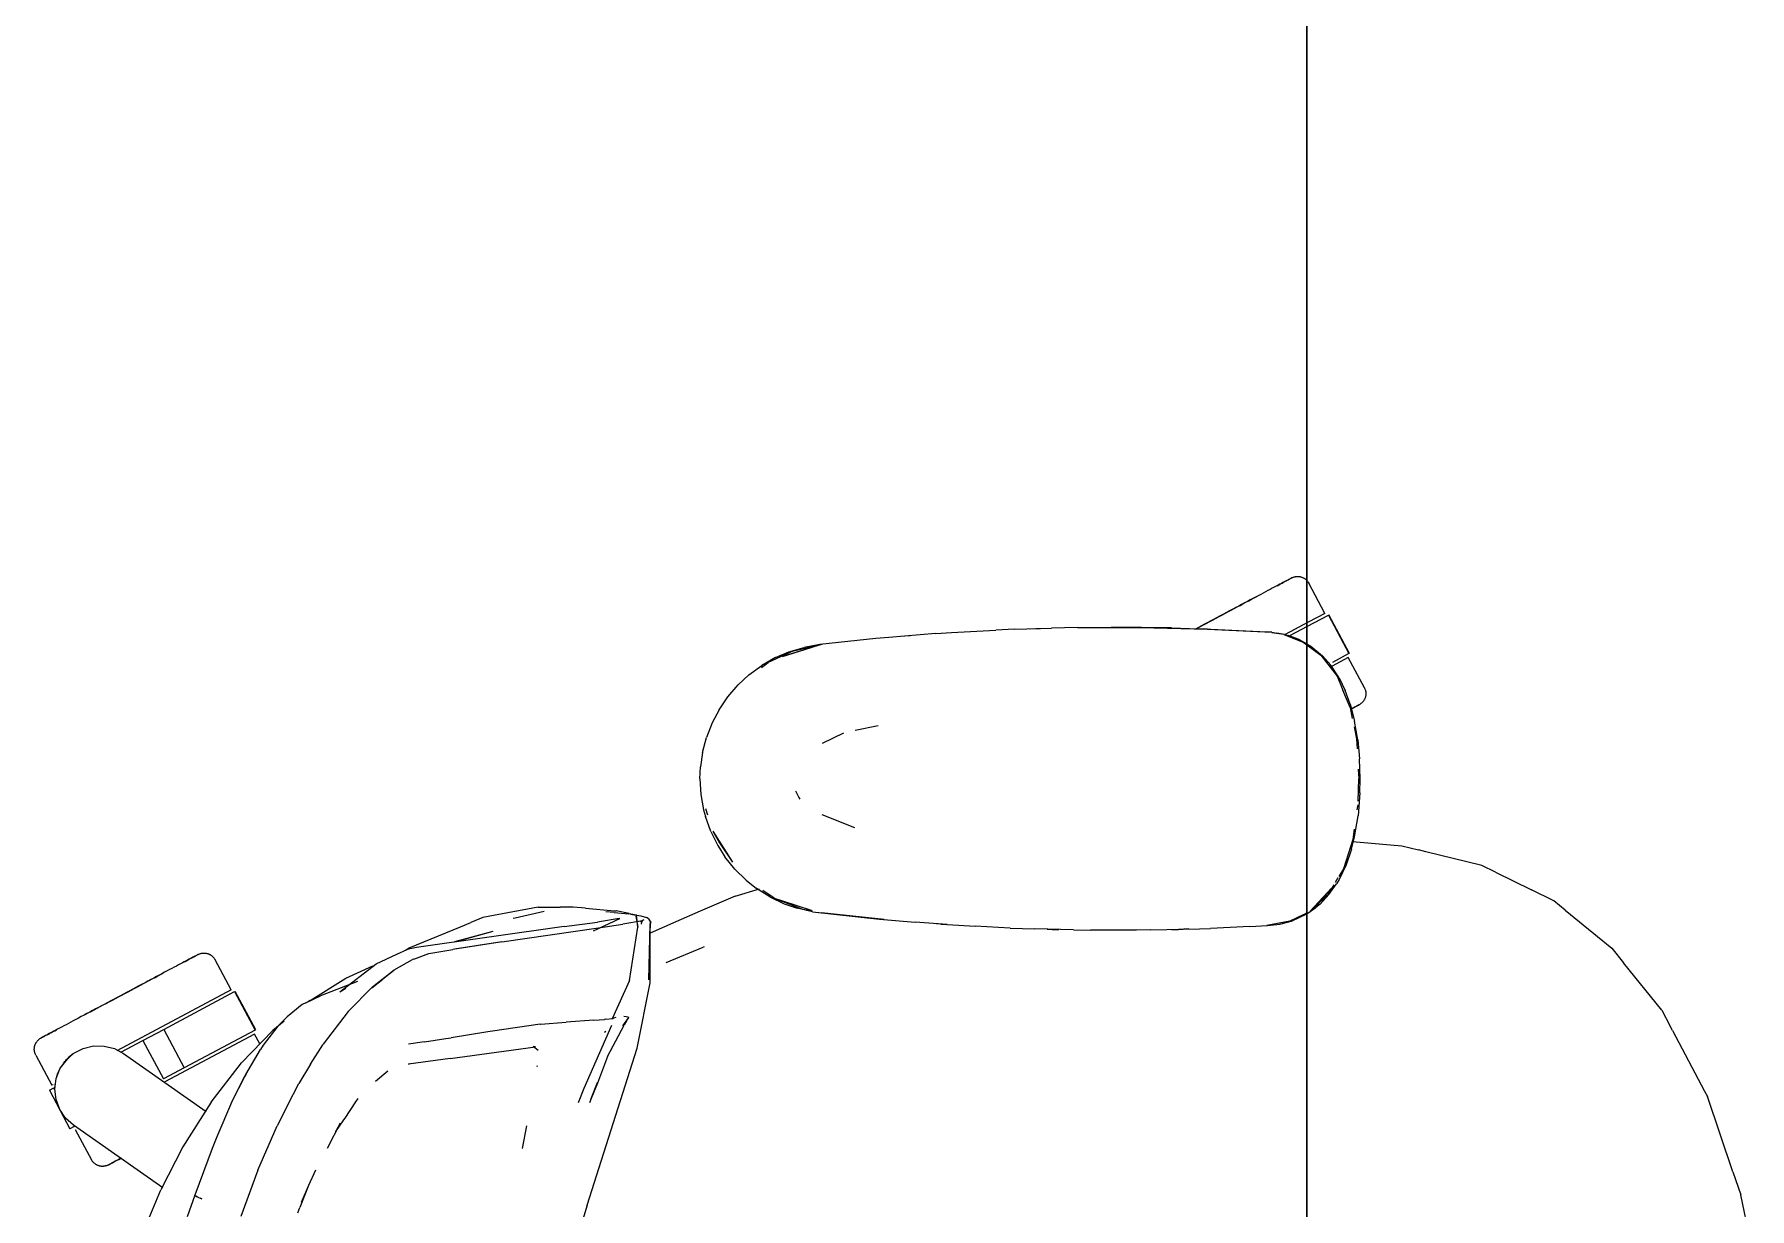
# Model space of a CAD drawing. Header units: millimetres. Extents: x 79795 to 317870, y -36033 to 97293.
# Drawn here: x 191339 to 191888, y 11576 to 11952 of the extents above; entities that cross this region are included whole.
import ezdxf

# ---------------------------------------------------------------- set-up
doc = ezdxf.new("R2010")
doc.units = ezdxf.units.MM
doc.header["$MEASUREMENT"] = 0
doc.layers.add('G-IMPT', color=8, linetype='CONTINUOUS', lineweight=9)
doc.layers.add('I-FURN', color=8, linetype='CONTINUOUS', lineweight=9)

msp = doc.modelspace()

# ---------------------------------------------------------------- linework, layer by layer
at = {"layer": 'G-IMPT'}
for p, q in [((191608.05, 11758.63), (191590.12, 11756.72)), ((191612.18, 11758.97), (191608.05, 11758.63)), ((191627.24, 11760.22), (191612.18, 11758.97)), ((191619.05, 11759.57), (191617.38, 11759.4)), ((191627.24, 11760.22), (191632.33, 11760.55)), ((191632.33, 11760.55), (191646.46, 11761.36)), ((191652.49, 11761.61), (191646.46, 11761.36)), ((191652.49, 11761.61), (191664.25, 11762)), ((191657.37, 11761.75), (191659.31, 11761.86)), ((191659.31, 11761.86), (191660.81, 11761.88)), ((191672.67, 11762.17), (191664.25, 11762)), ((191672.67, 11762.17), (191683.46, 11762.25)), ((191672.67, 11762.17), (191692.85, 11762.21)), ((191672.67, 11762.17), (191702.68, 11762.05)), ((191702.68, 11762.05), (191683.46, 11762.25)), ((191692.85, 11762.21), (191702.68, 11762.05)), ((191692.85, 11762.21), (191714.25, 11761.71)), ((191692.85, 11762.21), (191713.04, 11761.75)), ((191692.85, 11762.17), (191694.89, 11762.19)), ((191694.89, 11762.19), (191696.8, 11762.12)), ((191702.68, 11762.05), (191714.25, 11761.71)), ((191714.25, 11761.71), (191713.04, 11761.75)), ((191713.04, 11761.75), (191734.82, 11760.66)), ((191713.04, 11761.75), (191733.22, 11760.77)), ((191714.25, 11761.71), (191734.82, 11760.66)), ((191734.82, 11760.66), (191733.22, 11760.77)), ((191734.82, 11760.66), (191736.47, 11760.41)), ((191738.68, 11759.94), (191734.84, 11760.53)), ((191738.86, 11759.96), (191736.47, 11760.41)), ((191738.68, 11759.94), (191744.88, 11757.53)), ((191738.86, 11759.96), (191740.21, 11759.59)), ((191743.85, 11758.2), (191740.21, 11759.59)), ((191743.85, 11758.2), (191746.09, 11756.92)), ((191744.88, 11757.53), (191746.09, 11756.64)), ((191575.98, 11752.55), (191571.54, 11750.04)), ((191581.67, 11754.68), (191573.6, 11750.94)), ((191575.98, 11752.55), (191580.22, 11754.36)), ((191590.64, 11756.72), (191578.18, 11752.89)), ((191578.18, 11752.89), (191587.32, 11755.81)), ((191580.22, 11754.36), (191585.08, 11755.83)), ((191581.67, 11754.68), (191590.07, 11756.59)), ((191590.12, 11756.72), (191585.08, 11755.83)), ((191590.64, 11756.72), (191587.32, 11755.81)), ((191746.09, 11756.92), (191747.28, 11756.24)), ((191746.09, 11756.64), (191750.5, 11753.36)), ((191747.28, 11756.24), (191751.02, 11753.17)), ((191750.5, 11753.36), (191755.72, 11746.58)), ((191753.69, 11750.13), (191751.02, 11753.17)), ((191567.45, 11747.04), (191564.02, 11743.88)), ((191567.45, 11747.04), (191571.54, 11750.04)), ((191571.5, 11749.35), (191573.6, 11750.94)), ((191756.35, 11746.08), (191753.69, 11750.13)), ((191755.72, 11746.58), (191757.56, 11742.18)), ((191560.7, 11740.04), (191564.02, 11743.88)), ((191756.35, 11746.08), (191758.33, 11742.01)), ((191759.89, 11736.56), (191757.56, 11742.18)), ((191759.92, 11737.67), (191758.33, 11742.01)), ((191557.86, 11735.87), (191555.67, 11731.71)), ((191557.86, 11735.87), (191560.7, 11740.04)), ((191759.89, 11736.56), (191760.6, 11733.09)), ((191759.92, 11737.67), (191761.34, 11732.19)), ((191555.67, 11731.71), (191553.84, 11727)), ((191608.84, 11730.75), (191601.41, 11729.18)), ((191761.16, 11730.35), (191761.93, 11726.6)), ((191762.34, 11726.26), (191761.34, 11732.19)), ((191552.58, 11722.13), (191553.84, 11727)), ((191591.01, 11725.15), (191597.79, 11728.42)), ((191761.93, 11726.6), (191762.13, 11723.39)), ((191762.34, 11726.26), (191762.91, 11720.11)), ((191552.58, 11722.13), (191551.93, 11717.62)), ((191763.09, 11713.77), (191762.91, 11720.11)), ((191551.76, 11713.77), (191551.93, 11717.62)), ((191551.76, 11713.77), (191552.06, 11708.73)), ((191762.48, 11706.61), (191762.72, 11713.77)), ((191762.52, 11716.88), (191762.72, 11713.77)), ((191763, 11709.26), (191763.09, 11713.77)), ((191552.06, 11708.73), (191552.94, 11703.78)), ((191582.37, 11709.95), (191583.39, 11707.72)), ((191763, 11709.26), (191762.43, 11701.95)), ((191552.94, 11703.78), (191553.5, 11701.65)), ((191554.3, 11702.09), (191553.68, 11704.12)), ((191583.39, 11707.72), (191583.69, 11707.27)), ((191762.32, 11705.45), (191762.09, 11703.82)), ((191555.21, 11696.88), (191553.5, 11701.65)), ((191601.34, 11698.05), (191590.91, 11702.2)), ((191761.22, 11697.64), (191760.76, 11694.35)), ((191761.31, 11695.19), (191762.43, 11701.95)), ((191555.21, 11696.88), (191557.45, 11692.37)), ((191555.86, 11696.98), (191558.02, 11693.3)), ((191555.86, 11696.98), (191562.18, 11687.03)), ((191557.45, 11692.37), (191559.72, 11688.82)), ((191558.02, 11693.3), (191562.18, 11687.03)), ((191760.76, 11694.35), (191757.73, 11684.95)), ((191760.33, 11691.26), (191761.31, 11695.19)), ((191760.63, 11693.73), (191776.5, 11692.28)), ((191776.5, 11692.28), (191781.79, 11690.99)), ((191562.91, 11684.85), (191559.72, 11688.82)), ((191758.59, 11686.17), (191756.39, 11681.54)), ((191760.33, 11691.26), (191758.59, 11686.17)), ((191784.17, 11690.4), (191781.79, 11690.99)), ((191802.11, 11686), (191784.17, 11690.4)), ((191562.91, 11684.85), (191566.51, 11681.3)), ((191566.51, 11681.3), (191569.82, 11678.68)), ((191755.98, 11682.03), (191755.12, 11680.59)), ((191756.39, 11681.54), (191755.58, 11680.16)), ((191757.73, 11684.95), (191756.26, 11682.5)), ((191806.47, 11683.85), (191802.11, 11686)), ((191806.47, 11683.85), (191817.94, 11678.21)), ((191562.99, 11676.24), (191551.86, 11671.38)), ((191562.99, 11676.24), (191570.81, 11678.49)), ((191574.15, 11675.95), (191569.82, 11678.68)), ((191575.47, 11675.55), (191571.89, 11677.98)), ((191574.15, 11675.95), (191578.73, 11673.76)), ((191575.47, 11675.55), (191578.18, 11674.65)), ((191575.47, 11675.55), (191587.32, 11671.74)), ((191584.69, 11671.95), (191576.51, 11675.15)), ((191753.96, 11678.74), (191747.06, 11671.35)), ((191752.77, 11676.65), (191747.06, 11671.35)), ((191752.55, 11677.12), (191749.47, 11673.58)), ((191750.27, 11673.66), (191753.13, 11676.71)), ((191753.96, 11678.74), (191752.68, 11677.27)), ((191754.65, 11679.81), (191752.77, 11676.65)), ((191753.13, 11676.71), (191755.58, 11680.16)), ((191825.1, 11674.68), (191817.94, 11678.21)), ((191500, 11672.65), (191482.3, 11669.41)), ((191501.86, 11671.24), (191492.55, 11669.19)), ((191500, 11672.65), (191506.96, 11672.67)), ((191511.13, 11672.67), (191506.96, 11672.67)), ((191515.09, 11672.33), (191511.13, 11672.67)), ((191515.09, 11672.33), (191524.42, 11671.53)), ((191524.25, 11671.01), (191521.66, 11671.22)), ((191524.25, 11671.01), (191528.93, 11670.49)), ((191524.42, 11671.53), (191524.88, 11671.49)), ((191529.13, 11670.68), (191524.88, 11671.49)), ((191529.55, 11670.42), (191528.93, 11670.49)), ((191529.13, 11670.68), (191531.46, 11670.23)), ((191529.55, 11670.42), (191532.83, 11669.88)), ((191531.22, 11669.82), (191531.85, 11666.28)), ((191531.22, 11669.82), (191531.91, 11666.24)), ((191531.85, 11666.28), (191531.46, 11670.23)), ((191532.83, 11669.88), (191534.69, 11669.33)), ((191551.86, 11671.38), (191544.03, 11667.96)), ((191578.18, 11674.65), (191587.32, 11671.74)), ((191578.73, 11673.76), (191582.86, 11672.31)), ((191587.82, 11671.15), (191582.86, 11672.31)), ((191587.74, 11671.37), (191584.69, 11671.95)), ((191587.82, 11671.15), (191610.78, 11668.7)), ((191587.82, 11671.15), (191590.64, 11670.82)), ((191587.82, 11671.15), (191609.26, 11668.8)), ((191610.78, 11668.7), (191590.64, 11670.82)), ((191744.82, 11670.24), (191740.56, 11668.14)), ((191745.73, 11670.32), (191741.4, 11668.34)), ((191744.82, 11670.24), (191746.09, 11670.87)), ((191746.09, 11670.57), (191748.95, 11672.53)), ((191747.06, 11671.35), (191749.47, 11673.58)), ((191750.27, 11673.66), (191748.95, 11672.53)), ((191828.76, 11671.71), (191825.1, 11674.68)), ((191828.76, 11671.71), (191843.7, 11659.54)), ((191458.63, 11659.63), (191475.08, 11666.42)), ((191508.28, 11666.46), (191461.06, 11659.79)), ((191485.48, 11664.91), (191473.18, 11661.59)), ((191485.48, 11664.91), (191473.59, 11661.56)), ((191475.08, 11666.42), (191478.44, 11667.81)), ((191482.3, 11669.41), (191478.44, 11667.81)), ((191488.37, 11661.52), (191519.24, 11666.07)), ((191492.55, 11669.19), (191491.98, 11669.04)), ((191508.28, 11666.46), (191518.94, 11667.9)), ((191517.69, 11665.09), (191526.12, 11669.09)), ((191520.24, 11668.12), (191518.94, 11667.9)), ((191519.24, 11666.07), (191527.09, 11667.19)), ((191525.26, 11668.95), (191520.24, 11668.12)), ((191526.12, 11669.09), (191525.26, 11668.95)), ((191533.36, 11668.29), (191527.09, 11667.19)), ((191529.19, 11649.19), (191531.91, 11666.24)), ((191532.74, 11668.12), (191533.84, 11668.68)), ((191532.74, 11668.12), (191533.36, 11668.29)), ((191533.01, 11667.75), (191532.94, 11667.25)), ((191533.01, 11667.75), (191533.34, 11668.29)), ((191533.34, 11668.29), (191533.84, 11668.68)), ((191535.23, 11669.01), (191534.69, 11669.33)), ((191535.23, 11669.01), (191535.6, 11668.52)), ((191535.38, 11649.38), (191535.97, 11667.83)), ((191535.38, 11649.38), (191535.87, 11667.36)), ((191535.99, 11667.94), (191535.6, 11668.52)), ((191535.99, 11667.94), (191535.8, 11667.08)), ((191535.8, 11667.08), (191535.83, 11667.19)), ((191535.82, 11648.49), (191535.87, 11667.36)), ((191535.87, 11667.36), (191535.83, 11667.19)), ((191544.03, 11667.96), (191535.86, 11664.39)), ((191535.97, 11667.83), (191535.87, 11667.36)), ((191609.26, 11668.8), (191620.65, 11667.82)), ((191630.94, 11667.09), (191620.65, 11667.82)), ((191628.9, 11667.22), (191627.48, 11667.36)), ((191628.9, 11667.22), (191630.8, 11667.13)), ((191630.94, 11667.09), (191639.81, 11666.53)), ((191651.12, 11665.99), (191639.81, 11666.53)), ((191651.12, 11665.99), (191659, 11665.69)), ((191671.31, 11665.4), (191659, 11665.69)), ((191662.87, 11665.61), (191664.53, 11665.53)), ((191664.53, 11665.53), (191666.61, 11665.54)), ((191671.31, 11665.4), (191676.78, 11665.33)), ((191691.49, 11665.32), (191676.78, 11665.33)), ((191696, 11665.37), (191691.49, 11665.32)), ((191696, 11665.37), (191711.67, 11665.75)), ((191702.73, 11665.55), (191704.94, 11665.55)), ((191708.27, 11665.69), (191704.94, 11665.55)), ((191711.67, 11665.75), (191715.22, 11665.87)), ((191727.78, 11666.49), (191715.22, 11665.87)), ((191727.78, 11666.49), (191733.44, 11666.77)), ((191740.56, 11668.14), (191733.22, 11666.77)), ((191733.44, 11666.77), (191737.45, 11667.27)), ((191737.45, 11667.27), (191741.4, 11668.34)), ((191454.7, 11657.57), (191458.07, 11659.14)), ((191457.46, 11658.86), (191458.63, 11659.63)), ((191461.06, 11659.79), (191458.07, 11659.14)), ((191464.93, 11657.83), (191472.6, 11659.13)), ((191487.76, 11661.42), (191472.6, 11659.13)), ((191488.37, 11661.52), (191473.18, 11659.19)), ((191487.76, 11661.42), (191473.18, 11659.19)), ((191540.97, 11654.93), (191552.82, 11659.85)), ((191553.09, 11659.95), (191552.82, 11659.85)), ((191843.7, 11659.54), (191847.47, 11654.87)), ((191436.48, 11645.59), (191448.13, 11654.51)), ((191438.37, 11649.89), (191446.99, 11653.87)), ((191448.13, 11654.51), (191454.7, 11657.57)), ((191453.88, 11652.57), (191459.72, 11655.86)), ((191460.14, 11656.07), (191459.72, 11655.86)), ((191460.14, 11656.07), (191464.93, 11657.83)), ((191859.67, 11639.74), (191847.47, 11654.87)), ((191426.92, 11642.76), (191438.37, 11649.89)), ((191442.13, 11648.83), (191430.23, 11644.32)), ((191453.65, 11652.24), (191446.71, 11646.85)), ((191446.71, 11646.85), (191450.28, 11649.65)), ((191446.91, 11647.15), (191453.88, 11652.57)), ((191453.65, 11652.24), (191450.28, 11649.65)), ((191529.19, 11649.19), (191523.61, 11636.9)), ((191531.63, 11627.54), (191535.82, 11648.49)), ((191425.56, 11642.07), (191428, 11643.24)), ((191426.92, 11642.76), (191426.15, 11642.26)), ((191428, 11643.24), (191430.23, 11644.32)), ((191436.48, 11645.59), (191438.43, 11646.71)), ((191446.91, 11647.15), (191439.18, 11639.25)), ((191416.67, 11634.57), (191419.56, 11637.59)), ((191424.42, 11641.46), (191419.56, 11637.59)), ((191425.56, 11642.07), (191424.42, 11641.46)), ((191439.18, 11639.25), (191431.16, 11628.81)), ((191517.78, 11636.47), (191521.18, 11636.73)), ((191521.56, 11636.77), (191521.18, 11636.73)), ((191521.56, 11636.77), (191524.02, 11637.05)), ((191524.02, 11637.05), (191524.08, 11637.08)), ((191524.85, 11637.35), (191524.08, 11637.08)), ((191528.83, 11637.39), (191526.99, 11634.68)), ((191527.44, 11637.74), (191528.12, 11637.66)), ((191528.83, 11637.39), (191527.48, 11634.93)), ((191528.12, 11637.66), (191528.8, 11637.52)), ((191528.8, 11637.52), (191528.83, 11637.39)), ((191528.83, 11637.39), (191528.86, 11637.22)), ((191859.67, 11639.74), (191862.38, 11634.61)), ((191415, 11633.15), (191405.04, 11622.86)), ((191416.67, 11634.57), (191411.95, 11628.44)), ((191418.67, 11636.15), (191415, 11633.15)), ((191483.84, 11632.76), (191472.07, 11630.89)), ((191485.39, 11633), (191483.84, 11632.76)), ((191500.61, 11635.21), (191485.39, 11633)), ((191500.61, 11635.21), (191500.69, 11635.22)), ((191500.69, 11635.22), (191508.93, 11635.84)), ((191517.78, 11636.47), (191508.93, 11635.84)), ((191514.65, 11614.72), (191523.57, 11634.87)), ((191521.2, 11632.7), (191521.63, 11632.98)), ((191522.2, 11624.82), (191527.48, 11634.93)), ((191863.11, 11633.23), (191862.38, 11634.61)), ((191863.11, 11633.23), (191873.4, 11613.72)), ((191406.35, 11619.15), (191411.09, 11627.15)), ((191411.95, 11628.44), (191411.09, 11627.15)), ((191427.11, 11622.46), (191430.99, 11628.56)), ((191431.16, 11628.81), (191430.99, 11628.56)), ((191463.57, 11629.56), (191458.5, 11628.82)), ((191463.57, 11629.56), (191470.41, 11630.63)), ((191470.41, 11630.63), (191472.07, 11630.89)), ((191471.76, 11624.21), (191499.09, 11627.95)), ((191499.95, 11626.83), (191498.39, 11628.07)), ((191498.6, 11628.04), (191498.83, 11627.99)), ((191499.09, 11627.95), (191498.83, 11627.99)), ((191515.64, 11577.3), (191531.63, 11627.54)), ((191395.23, 11610.25), (191405.04, 11622.86)), ((191427.11, 11622.46), (191423.34, 11616.23)), ((191447.91, 11616.93), (191451.81, 11620.27)), ((191471.76, 11624.21), (191458.41, 11622.43)), ((191458.41, 11622.43), (191458.88, 11622.57)), ((191499.6, 11621.88), (191499.55, 11621.54)), ((191522.2, 11624.82), (191518.95, 11616.35)), ((191401.83, 11610.1), (191406.35, 11619.15)), ((191401.83, 11610.1), (191406.05, 11618.55)), ((191402.05, 11610.54), (191406.35, 11619.15)), ((191406.35, 11619.15), (191406.05, 11618.55)), ((191419.77, 11609.44), (191423.34, 11616.23)), ((191512.91, 11610.13), (191514.65, 11614.72)), ((191516.93, 11611.45), (191518.95, 11616.56)), ((191518.95, 11616.35), (191516.93, 11611.45)), ((191518.95, 11616.56), (191517.55, 11613.02)), ((191395.23, 11610.25), (191386.26, 11595.96)), ((191401.83, 11610.1), (191397.06, 11599.14)), ((191402.05, 11610.54), (191401.83, 11610.1)), ((191419.77, 11609.44), (191416.38, 11602.71)), ((191438.14, 11605.17), (191441.63, 11610.3)), ((191441.63, 11610.3), (191442.38, 11611.4)), ((191516.93, 11611.45), (191516.37, 11610.04)), ((191873.4, 11613.72), (191874.28, 11612.06)), ((191882.43, 11587.98), (191874.28, 11612.06)), ((191435.19, 11600.83), (191437.75, 11604.59)), ((191437.75, 11604.59), (191438.14, 11605.17)), ((191397.06, 11599.14), (191395.58, 11595.46)), ((191410.2, 11588.49), (191416.38, 11602.71)), ((191432.5, 11595.5), (191436.69, 11603.6)), ((191435.19, 11600.83), (191436.69, 11603.6)), ((191494.92, 11595.41), (191496.33, 11602.66)), ((191386.26, 11595.96), (191379.17, 11582.18)), ((191395.58, 11595.46), (191390, 11580.5)), ((191410.2, 11588.49), (191404.75, 11573.61)), ((191428.63, 11588.46), (191426.44, 11583.61)), ((191882.43, 11587.98), (191884.95, 11580.54)), ((191371.65, 11564.21), (191379.17, 11582.18)), ((191426.44, 11583.61), (191423.71, 11576.53)), ((191426.44, 11583.61), (191424.13, 11578.16)), ((191390.04, 11580.5), (191387.63, 11573.57)), ((191390, 11580.5), (191390.04, 11580.36)), ((191390.04, 11580.36), (191390.04, 11580.5)), ((191390.04, 11580.36), (191390.44, 11580.1)), ((191390.04, 11580.36), (191390.05, 11580.32)), ((191390.44, 11580.1), (191390.05, 11580.32)), ((191391.27, 11579.71), (191390.44, 11580.1)), ((191390.63, 11579.99), (191390.44, 11580.1)), ((191391.27, 11579.71), (191390.63, 11579.99)), ((191391.27, 11579.71), (191392.33, 11579.29)), ((191391.27, 11579.71), (191391.73, 11579.51)), ((191392.33, 11579.29), (191391.73, 11579.51)), ((191423.05, 11574.8), (191423.71, 11576.53)), ((191515.64, 11577.3), (191506.45, 11547.32)), ((191887.82, 11566.72), (191884.95, 11580.54))]:
    msp.add_line(p, q, dxfattribs=at)
at = {"layer": 'I-FURN'}
for p, q in [((191746.09, 12075.97), (191746.09, 10675.97)), ((191746.09, 10675.97), (191746.09, 12075.97)), ((191733.58, 11774.02), (191732.84, 11773.62)), ((191734.28, 11774.39), (191733.58, 11774.02)), ((191734.96, 11774.75), (191734.28, 11774.39)), ((191735.61, 11775.1), (191734.96, 11774.75)), ((191736.23, 11775.42), (191735.61, 11775.1)), ((191736.81, 11775.73), (191736.23, 11775.42)), ((191736.5, 11775.57), (191737.07, 11775.87)), ((191737.36, 11776.03), (191736.81, 11775.73)), ((191737.07, 11775.87), (191737.6, 11776.16)), ((191737.88, 11776.3), (191737.36, 11776.03)), ((191737.6, 11776.16), (191738.1, 11776.42)), ((191738.36, 11776.56), (191737.88, 11776.3)), ((191738.1, 11776.42), (191738.57, 11776.67)), ((191738.81, 11776.8), (191738.36, 11776.56)), ((191738.57, 11776.67), (191739, 11776.9)), ((191739.22, 11777.01), (191738.81, 11776.8)), ((191739, 11776.9), (191739.39, 11777.11)), ((191739.59, 11777.21), (191739.22, 11777.01)), ((191739.39, 11777.11), (191739.75, 11777.3)), ((191739.93, 11777.39), (191739.59, 11777.21)), ((191739.75, 11777.3), (191740.07, 11777.47)), ((191740.22, 11777.55), (191739.93, 11777.39)), ((191740.07, 11777.47), (191740.35, 11777.61)), ((191740.48, 11777.69), (191740.22, 11777.55)), ((191740.35, 11777.61), (191740.59, 11777.74)), ((191740.7, 11777.8), (191740.48, 11777.69)), ((191740.59, 11777.74), (191740.79, 11777.85)), ((191740.88, 11777.9), (191740.7, 11777.8)), ((191740.79, 11777.85), (191740.95, 11777.94)), ((191741.02, 11777.97), (191740.88, 11777.9)), ((191740.95, 11777.94), (191741.07, 11778)), ((191741.12, 11778.03), (191741.02, 11777.97)), ((191741.07, 11778), (191741.15, 11778.04)), ((191741.18, 11778.06), (191741.12, 11778.03)), ((191741.15, 11778.04), (191741.2, 11778.07)), ((191741.2, 11778.07), (191741.18, 11778.06)), ((191741.2, 11778.07), (191741.34, 11778.14)), ((191741.2, 11778.07), (191741.2, 11778.07)), ((191741.34, 11778.14), (191741.49, 11778.21)), ((191741.49, 11778.21), (191741.64, 11778.27)), ((191741.64, 11778.27), (191741.79, 11778.33)), ((191741.79, 11778.33), (191741.95, 11778.37)), ((191741.95, 11778.37), (191742.1, 11778.42)), ((191742.1, 11778.42), (191742.26, 11778.45)), ((191742.26, 11778.45), (191742.42, 11778.48)), ((191742.42, 11778.48), (191742.58, 11778.51)), ((191742.58, 11778.51), (191742.74, 11778.53)), ((191742.74, 11778.53), (191742.9, 11778.54)), ((191742.9, 11778.54), (191743.06, 11778.54)), ((191743.06, 11778.54), (191743.22, 11778.54)), ((191743.22, 11778.54), (191743.38, 11778.53)), ((191743.38, 11778.53), (191743.54, 11778.52)), ((191743.54, 11778.52), (191743.7, 11778.5)), ((191743.7, 11778.5), (191743.86, 11778.47)), ((191743.86, 11778.47), (191744.02, 11778.43)), ((191744.02, 11778.43), (191744.17, 11778.39)), ((191744.17, 11778.39), (191744.33, 11778.35)), ((191744.33, 11778.35), (191744.48, 11778.29)), ((191744.48, 11778.29), (191744.63, 11778.24)), ((191744.63, 11778.24), (191744.78, 11778.17)), ((191744.78, 11778.17), (191744.92, 11778.1)), ((191744.92, 11778.1), (191745.07, 11778.03)), ((191745.07, 11778.03), (191745.2, 11777.94)), ((191745.2, 11777.94), (191745.34, 11777.86)), ((191745.34, 11777.86), (191745.47, 11777.76)), ((191745.47, 11777.76), (191745.6, 11777.67)), ((191745.6, 11777.67), (191745.72, 11777.56)), ((191745.72, 11777.56), (191745.84, 11777.46)), ((191745.84, 11777.46), (191745.96, 11777.34)), ((191745.96, 11777.34), (191746.07, 11777.23)), ((191746.07, 11777.23), (191746.18, 11777.11)), ((191746.18, 11777.11), (191746.28, 11776.98)), ((191746.28, 11776.98), (191746.37, 11776.85)), ((191746.37, 11776.85), (191746.47, 11776.72)), ((191746.47, 11776.72), (191746.55, 11776.58)), ((191746.55, 11776.58), (191746.63, 11776.44)), ((191746.63, 11776.44), (191746.65, 11776.4)), ((191751.8, 11766.72), (191746.65, 11776.4)), ((191723.27, 11768.54), (191722.3, 11768.02)), ((191722.75, 11768.26), (191723.71, 11768.77)), ((191724.23, 11769.04), (191723.27, 11768.54)), ((191723.71, 11768.77), (191724.66, 11769.28)), ((191725.17, 11769.55), (191724.23, 11769.04)), ((191724.66, 11769.28), (191725.6, 11769.78)), ((191726.1, 11770.04), (191725.17, 11769.55)), ((191725.6, 11769.78), (191726.52, 11770.27)), ((191727.02, 11770.53), (191726.1, 11770.04)), ((191726.52, 11770.27), (191727.43, 11770.75)), ((191727.91, 11771), (191727.02, 11770.53)), ((191727.43, 11770.75), (191728.32, 11771.22)), ((191728.79, 11771.47), (191727.91, 11771)), ((191728.32, 11771.22), (191729.19, 11771.68)), ((191729.65, 11771.93), (191728.79, 11771.47)), ((191729.19, 11771.68), (191730.03, 11772.13)), ((191730.48, 11772.37), (191729.65, 11771.93)), ((191731.29, 11772.8), (191730.48, 11772.37)), ((191732.08, 11773.22), (191731.29, 11772.8)), ((191732.84, 11773.62), (191732.08, 11773.22)), ((191711.79, 11762.43), (191712.79, 11762.96)), ((191713.32, 11763.25), (191712.33, 11762.72)), ((191712.79, 11762.96), (191713.78, 11763.49)), ((191714.33, 11763.78), (191713.32, 11763.25)), ((191713.78, 11763.49), (191714.79, 11764.02)), ((191715.33, 11764.31), (191714.33, 11763.78)), ((191714.79, 11764.02), (191715.79, 11764.56)), ((191716.34, 11764.85), (191715.33, 11764.31)), ((191715.79, 11764.56), (191716.8, 11765.09)), ((191717.34, 11765.38), (191716.34, 11764.85)), ((191716.8, 11765.09), (191717.8, 11765.63)), ((191718.34, 11765.92), (191717.34, 11765.38)), ((191717.8, 11765.63), (191718.8, 11766.16)), ((191719.34, 11766.45), (191718.34, 11765.92)), ((191718.8, 11766.16), (191719.8, 11766.69)), ((191720.34, 11766.98), (191719.34, 11766.45)), ((191719.8, 11766.69), (191720.79, 11767.22)), ((191721.32, 11767.5), (191720.34, 11766.98)), ((191720.79, 11767.22), (191721.78, 11767.74)), ((191722.3, 11768.02), (191721.32, 11767.5)), ((191721.78, 11767.74), (191722.75, 11768.26)), ((191746.52, 11763.91), (191739.14, 11759.98)), ((191746.23, 11762.62), (191752.93, 11766.18)), ((191751.8, 11766.72), (191746.52, 11763.91)), ((191752.93, 11766.18), (191759.5, 11753.82)), ((191759.67, 11753.91), (191753.1, 11766.27)), ((191711.34, 11762.19), (191710.35, 11761.67)), ((191710.8, 11761.91), (191711.79, 11762.43)), ((191712.33, 11762.72), (191711.34, 11762.19)), ((191740.86, 11759.77), (191746.23, 11762.62)), ((191759.31, 11752.59), (191754.12, 11749.83)), ((191759.5, 11753.82), (191754.21, 11751.01)), ((191764.46, 11742.9), (191759.31, 11752.59)), ((191764.46, 11742.9), (191764.54, 11742.76)), ((191764.54, 11742.76), (191764.6, 11742.61)), ((191764.6, 11742.61), (191764.66, 11742.46)), ((191764.66, 11742.46), (191764.72, 11742.31)), ((191764.72, 11742.31), (191764.77, 11742.16)), ((191764.77, 11742.16), (191764.81, 11742)), ((191764.81, 11742), (191764.85, 11741.85)), ((191764.85, 11741.85), (191764.88, 11741.69)), ((191764.88, 11741.69), (191764.9, 11741.53)), ((191764.9, 11741.53), (191764.92, 11741.37)), ((191764.92, 11741.37), (191764.93, 11741.21)), ((191764.93, 11741.21), (191764.93, 11741.05)), ((191764.93, 11741.05), (191764.93, 11740.89)), ((191760.17, 11736.05), (191760.6, 11736.28)), ((191760.81, 11736.4), (191760.4, 11736.18)), ((191760.6, 11736.28), (191760.99, 11736.49)), ((191761.19, 11736.6), (191760.81, 11736.4)), ((191760.99, 11736.49), (191761.34, 11736.68)), ((191761.52, 11736.78), (191761.19, 11736.6)), ((191761.34, 11736.68), (191761.66, 11736.85)), ((191761.82, 11736.93), (191761.52, 11736.78)), ((191761.66, 11736.85), (191761.94, 11737)), ((191762.08, 11737.07), (191761.82, 11736.93)), ((191761.94, 11737), (191762.18, 11737.13)), ((191762.3, 11737.19), (191762.08, 11737.07)), ((191762.18, 11737.13), (191762.38, 11737.23)), ((191762.48, 11737.28), (191762.3, 11737.19)), ((191762.38, 11737.23), (191762.55, 11737.32)), ((191762.62, 11737.36), (191762.48, 11737.28)), ((191762.55, 11737.32), (191762.67, 11737.38)), ((191762.72, 11737.41), (191762.62, 11737.36)), ((191762.67, 11737.38), (191762.75, 11737.43)), ((191762.78, 11737.44), (191762.72, 11737.41)), ((191762.75, 11737.43), (191762.79, 11737.45)), ((191762.8, 11737.45), (191762.78, 11737.44)), ((191762.79, 11737.45), (191762.8, 11737.45)), ((191762.84, 11737.47), (191762.8, 11737.45)), ((191762.98, 11737.55), (191762.84, 11737.47)), ((191763.11, 11737.64), (191762.98, 11737.55)), ((191763.24, 11737.73), (191763.11, 11737.64)), ((191763.37, 11737.83), (191763.24, 11737.73)), ((191763.5, 11737.93), (191763.37, 11737.83)), ((191763.62, 11738.03), (191763.5, 11737.93)), ((191763.74, 11738.15), (191763.62, 11738.03)), ((191763.85, 11738.26), (191763.74, 11738.15)), ((191763.96, 11738.38), (191763.85, 11738.26)), ((191764.06, 11738.51), (191763.96, 11738.38)), ((191764.16, 11738.63), (191764.06, 11738.51)), ((191764.25, 11738.77), (191764.16, 11738.63)), ((191764.34, 11738.9), (191764.25, 11738.77)), ((191764.42, 11739.04), (191764.34, 11738.9)), ((191764.5, 11739.18), (191764.42, 11739.04)), ((191764.57, 11739.33), (191764.5, 11739.18)), ((191764.63, 11739.48), (191764.57, 11739.33)), ((191764.69, 11739.63), (191764.63, 11739.48)), ((191764.74, 11739.78), (191764.69, 11739.63)), ((191764.79, 11739.93), (191764.74, 11739.78)), ((191764.83, 11740.09), (191764.79, 11739.93)), ((191764.86, 11740.25), (191764.83, 11740.09)), ((191764.89, 11740.4), (191764.86, 11740.25)), ((191764.91, 11740.56), (191764.89, 11740.4)), ((191764.92, 11740.73), (191764.91, 11740.56)), ((191764.93, 11740.89), (191764.92, 11740.73)), ((191383.45, 11653.46), (191382.71, 11653.07)), ((191384.15, 11653.83), (191383.45, 11653.46)), ((191384.83, 11654.19), (191384.15, 11653.83)), ((191385.48, 11654.54), (191384.83, 11654.19)), ((191386.1, 11654.86), (191385.48, 11654.54)), ((191386.68, 11655.18), (191386.1, 11654.86)), ((191386.37, 11655.01), (191386.94, 11655.31)), ((191387.23, 11655.47), (191386.68, 11655.18)), ((191386.94, 11655.31), (191387.47, 11655.6)), ((191387.75, 11655.74), (191387.23, 11655.47)), ((191387.47, 11655.6), (191387.97, 11655.86)), ((191388.23, 11656), (191387.75, 11655.74)), ((191387.97, 11655.86), (191388.44, 11656.11)), ((191388.68, 11656.24), (191388.23, 11656)), ((191388.44, 11656.11), (191388.87, 11656.34)), ((191389.09, 11656.45), (191388.68, 11656.24)), ((191388.87, 11656.34), (191389.26, 11656.55)), ((191389.46, 11656.65), (191389.09, 11656.45)), ((191389.26, 11656.55), (191389.62, 11656.74)), ((191389.8, 11656.83), (191389.46, 11656.65)), ((191389.62, 11656.74), (191389.94, 11656.91)), ((191390.09, 11656.99), (191389.8, 11656.83)), ((191389.94, 11656.91), (191390.22, 11657.06)), ((191390.35, 11657.13), (191390.09, 11656.99)), ((191390.22, 11657.06), (191390.46, 11657.18)), ((191390.57, 11657.24), (191390.35, 11657.13)), ((191390.46, 11657.18), (191390.66, 11657.29)), ((191390.75, 11657.34), (191390.57, 11657.24)), ((191390.66, 11657.29), (191390.82, 11657.38)), ((191390.89, 11657.41), (191390.75, 11657.34)), ((191390.82, 11657.38), (191390.94, 11657.44)), ((191390.99, 11657.47), (191390.89, 11657.41)), ((191390.94, 11657.44), (191391.02, 11657.48)), ((191391.05, 11657.5), (191390.99, 11657.47)), ((191391.02, 11657.48), (191391.07, 11657.51)), ((191391.07, 11657.51), (191391.05, 11657.5)), ((191391.07, 11657.51), (191391.21, 11657.58)), ((191391.07, 11657.51), (191391.07, 11657.51)), ((191391.21, 11657.58), (191391.36, 11657.65)), ((191391.36, 11657.65), (191391.51, 11657.71)), ((191391.51, 11657.71), (191391.66, 11657.77)), ((191391.66, 11657.77), (191391.82, 11657.81)), ((191391.82, 11657.81), (191391.97, 11657.86)), ((191391.97, 11657.86), (191392.13, 11657.89)), ((191392.13, 11657.89), (191392.29, 11657.92)), ((191392.29, 11657.92), (191392.45, 11657.95)), ((191392.45, 11657.95), (191392.61, 11657.97)), ((191392.61, 11657.97), (191392.77, 11657.98)), ((191392.77, 11657.98), (191392.93, 11657.98)), ((191392.93, 11657.98), (191393.09, 11657.98)), ((191393.09, 11657.98), (191393.25, 11657.97)), ((191393.25, 11657.97), (191393.41, 11657.96)), ((191393.41, 11657.96), (191393.57, 11657.94)), ((191393.57, 11657.94), (191393.73, 11657.91)), ((191393.73, 11657.91), (191393.89, 11657.87)), ((191393.89, 11657.87), (191394.04, 11657.83)), ((191394.04, 11657.83), (191394.2, 11657.79)), ((191394.2, 11657.79), (191394.35, 11657.74)), ((191394.35, 11657.74), (191394.5, 11657.68)), ((191394.5, 11657.68), (191394.65, 11657.61)), ((191394.65, 11657.61), (191394.79, 11657.54)), ((191394.79, 11657.54), (191394.94, 11657.47)), ((191394.94, 11657.47), (191395.07, 11657.38)), ((191395.07, 11657.38), (191395.21, 11657.3)), ((191395.21, 11657.3), (191395.34, 11657.2)), ((191395.34, 11657.2), (191395.47, 11657.11)), ((191395.47, 11657.11), (191395.59, 11657)), ((191395.59, 11657), (191395.71, 11656.9)), ((191395.71, 11656.9), (191395.83, 11656.78)), ((191395.83, 11656.78), (191395.94, 11656.67)), ((191395.94, 11656.67), (191396.05, 11656.55)), ((191396.05, 11656.55), (191396.15, 11656.42)), ((191396.15, 11656.42), (191396.24, 11656.29)), ((191396.24, 11656.29), (191396.34, 11656.16)), ((191396.34, 11656.16), (191396.42, 11656.02)), ((191396.42, 11656.02), (191396.5, 11655.88)), ((191396.5, 11655.88), (191396.52, 11655.84)), ((191401.67, 11646.16), (191396.52, 11655.84)), ((191371.65, 11647.18), (191372.62, 11647.7)), ((191373.14, 11647.98), (191372.17, 11647.46)), ((191372.62, 11647.7), (191373.58, 11648.21)), ((191374.1, 11648.49), (191373.14, 11647.98)), ((191373.58, 11648.21), (191374.53, 11648.72)), ((191375.04, 11648.99), (191374.1, 11648.49)), ((191374.53, 11648.72), (191375.47, 11649.22)), ((191375.97, 11649.48), (191375.04, 11648.99)), ((191375.47, 11649.22), (191376.39, 11649.71)), ((191376.89, 11649.97), (191375.97, 11649.48)), ((191376.39, 11649.71), (191377.3, 11650.19)), ((191377.78, 11650.44), (191376.89, 11649.97)), ((191377.3, 11650.19), (191378.19, 11650.66)), ((191378.66, 11650.91), (191377.78, 11650.44)), ((191378.19, 11650.66), (191379.06, 11651.12)), ((191379.52, 11651.37), (191378.66, 11650.91)), ((191379.06, 11651.12), (191379.9, 11651.57)), ((191380.35, 11651.81), (191379.52, 11651.37)), ((191381.16, 11652.24), (191380.35, 11651.81)), ((191381.95, 11652.66), (191381.16, 11652.24)), ((191382.71, 11653.07), (191381.95, 11652.66)), ((191362.2, 11642.16), (191361.21, 11641.63)), ((191361.66, 11641.87), (191362.66, 11642.4)), ((191363.19, 11642.69), (191362.2, 11642.16)), ((191362.66, 11642.4), (191363.65, 11642.93)), ((191364.2, 11643.22), (191363.19, 11642.69)), ((191363.65, 11642.93), (191364.66, 11643.47)), ((191365.2, 11643.75), (191364.2, 11643.22)), ((191364.66, 11643.47), (191365.66, 11644)), ((191401.67, 11646.16), (191365.07, 11626.69)), ((191366.21, 11644.29), (191365.2, 11643.75)), ((191365.66, 11644), (191366.67, 11644.53)), ((191367.21, 11644.82), (191366.21, 11644.29)), ((191366.67, 11644.53), (191367.67, 11645.07)), ((191368.21, 11645.36), (191367.21, 11644.82)), ((191367.67, 11645.07), (191368.67, 11645.6)), ((191369.21, 11645.89), (191368.21, 11645.36)), ((191368.67, 11645.6), (191369.67, 11646.13)), ((191370.21, 11646.42), (191369.21, 11645.89)), ((191369.67, 11646.13), (191370.66, 11646.66)), ((191371.19, 11646.94), (191370.21, 11646.42)), ((191370.66, 11646.66), (191371.65, 11647.18)), ((191372.17, 11647.46), (191371.19, 11646.94)), ((191380.09, 11633.55), (191402.8, 11645.62)), ((191402.8, 11645.62), (191409.37, 11633.26)), ((191409.54, 11633.35), (191402.97, 11645.71)), ((191351.97, 11636.72), (191351.14, 11636.28)), ((191352.81, 11637.17), (191351.97, 11636.72)), ((191353.68, 11637.63), (191352.81, 11637.17)), ((191354.57, 11638.1), (191353.68, 11637.63)), ((191355.47, 11638.58), (191354.57, 11638.1)), ((191354.98, 11638.32), (191355.9, 11638.81)), ((191356.4, 11639.07), (191355.47, 11638.58)), ((191355.9, 11638.81), (191356.83, 11639.3)), ((191357.33, 11639.57), (191356.4, 11639.07)), ((191356.83, 11639.3), (191357.77, 11639.8)), ((191358.28, 11640.08), (191357.33, 11639.57)), ((191357.77, 11639.8), (191358.73, 11640.31)), ((191359.25, 11640.59), (191358.28, 11640.08)), ((191358.73, 11640.31), (191359.7, 11640.83)), ((191360.22, 11641.11), (191359.25, 11640.59)), ((191359.7, 11640.83), (191360.67, 11641.35)), ((191361.21, 11641.63), (191360.22, 11641.11)), ((191360.67, 11641.35), (191361.66, 11641.87)), ((191341.3, 11631.04), (191341.52, 11631.16)), ((191341.65, 11631.23), (191341.41, 11631.11)), ((191341.52, 11631.16), (191341.78, 11631.3)), ((191341.93, 11631.38), (191341.65, 11631.23)), ((191341.78, 11631.3), (191342.07, 11631.46)), ((191342.25, 11631.55), (191341.93, 11631.38)), ((191342.07, 11631.46), (191342.41, 11631.64)), ((191342.6, 11631.74), (191342.25, 11631.55)), ((191342.41, 11631.64), (191342.78, 11631.83)), ((191343, 11631.95), (191342.6, 11631.74)), ((191342.78, 11631.83), (191343.19, 11632.05)), ((191343.43, 11632.18), (191343, 11631.95)), ((191343.19, 11632.05), (191343.64, 11632.29)), ((191343.89, 11632.42), (191343.43, 11632.18)), ((191343.64, 11632.29), (191344.12, 11632.55)), ((191344.39, 11632.69), (191343.89, 11632.42)), ((191344.12, 11632.55), (191344.64, 11632.82)), ((191344.93, 11632.98), (191344.39, 11632.69)), ((191344.64, 11632.82), (191345.19, 11633.11)), ((191345.5, 11633.28), (191344.93, 11632.98)), ((191345.19, 11633.11), (191345.77, 11633.42)), ((191346.1, 11633.6), (191345.5, 11633.28)), ((191346.73, 11633.94), (191346.1, 11633.6)), ((191347.4, 11634.29), (191346.73, 11633.94)), ((191348.09, 11634.66), (191347.4, 11634.29)), ((191348.81, 11635.04), (191348.09, 11634.66)), ((191349.56, 11635.44), (191348.81, 11635.04)), ((191350.34, 11635.85), (191349.56, 11635.44)), ((191351.14, 11636.28), (191350.34, 11635.85)), ((191373.45, 11630.02), (191380.09, 11633.55)), ((191380.09, 11633.55), (191386.66, 11621.19)), ((191409.18, 11632.03), (191380.49, 11616.77)), ((191409.37, 11633.26), (191386.66, 11621.19)), ((191410.86, 11628.88), (191409.18, 11632.03)), ((191338.66, 11627.35), (191338.67, 11627.51)), ((191338.66, 11627.18), (191338.66, 11627.35)), ((191338.66, 11627.02), (191338.66, 11627.18)), ((191338.67, 11626.86), (191338.66, 11627.02)), ((191338.67, 11627.51), (191338.68, 11627.67)), ((191338.69, 11626.7), (191338.67, 11626.86)), ((191338.68, 11627.67), (191338.7, 11627.83)), ((191338.72, 11626.54), (191338.69, 11626.7)), ((191338.7, 11627.83), (191338.73, 11627.99)), ((191338.75, 11626.38), (191338.72, 11626.54)), ((191338.73, 11627.99), (191338.77, 11628.14)), ((191338.78, 11626.23), (191338.75, 11626.38)), ((191338.77, 11628.14), (191338.81, 11628.3)), ((191338.83, 11626.07), (191338.78, 11626.23)), ((191338.81, 11628.3), (191338.85, 11628.45)), ((191338.87, 11625.92), (191338.83, 11626.07)), ((191338.85, 11628.45), (191338.9, 11628.61)), ((191338.93, 11625.77), (191338.87, 11625.92)), ((191338.9, 11628.61), (191338.96, 11628.76)), ((191338.99, 11625.62), (191338.93, 11625.77)), ((191338.96, 11628.76), (191339.03, 11628.9)), ((191339.03, 11628.9), (191339.1, 11629.05)), ((191339.1, 11629.05), (191339.17, 11629.19)), ((191339.17, 11629.19), (191339.26, 11629.33)), ((191339.26, 11629.33), (191339.34, 11629.47)), ((191339.34, 11629.47), (191339.44, 11629.6)), ((191339.44, 11629.6), (191339.53, 11629.73)), ((191339.53, 11629.73), (191339.64, 11629.85)), ((191339.64, 11629.85), (191339.74, 11629.97)), ((191339.74, 11629.97), (191339.86, 11630.09)), ((191339.86, 11630.09), (191339.97, 11630.2)), ((191339.97, 11630.2), (191340.09, 11630.3)), ((191340.09, 11630.3), (191340.22, 11630.41)), ((191340.22, 11630.41), (191340.35, 11630.5)), ((191340.35, 11630.5), (191340.48, 11630.59)), ((191340.48, 11630.59), (191340.62, 11630.68)), ((191340.62, 11630.68), (191340.76, 11630.76)), ((191340.76, 11630.76), (191340.8, 11630.78)), ((191340.84, 11630.8), (191340.8, 11630.78)), ((191340.8, 11630.78), (191340.82, 11630.79)), ((191340.8, 11630.78), (191340.8, 11630.78)), ((191340.82, 11630.79), (191340.88, 11630.82)), ((191340.93, 11630.85), (191340.84, 11630.8)), ((191340.88, 11630.82), (191340.98, 11630.87)), ((191341.05, 11630.91), (191340.93, 11630.85)), ((191340.98, 11630.87), (191341.12, 11630.95)), ((191341.21, 11631), (191341.05, 11630.91)), ((191341.12, 11630.95), (191341.3, 11631.04)), ((191341.41, 11631.11), (191341.21, 11631)), ((191348.81, 11623.69), (191351.35, 11625.91)), ((191351.07, 11625.71), (191349.65, 11624.55)), ((191351.35, 11625.91), (191354.35, 11627.46)), ((191354.35, 11627.46), (191357.63, 11628.24)), ((191357.63, 11628.24), (191361.01, 11628.22)), ((191361.01, 11628.22), (191364.28, 11627.39)), ((191364.28, 11627.39), (191367.25, 11625.8)), ((191366.39, 11626.26), (191373.45, 11630.02)), ((191367.25, 11625.8), (191393.68, 11607.3)), ((191373.45, 11630.02), (191380.02, 11617.66)), ((191339.06, 11625.47), (191338.99, 11625.62)), ((191339.13, 11625.33), (191339.06, 11625.47)), ((191339.13, 11625.33), (191344.28, 11615.64)), ((191345.66, 11617.78), (191346.88, 11620.93)), ((191346.88, 11620.93), (191348.81, 11623.69)), ((191349.65, 11624.55), (191347.36, 11621.77)), ((191386.66, 11621.19), (191380.02, 11617.66)), ((191343.47, 11614.08), (191344.86, 11614.82)), ((191344.66, 11615.84), (191344.28, 11615.64)), ((191344.86, 11614.82), (191344.78, 11614.77)), ((191345.26, 11614.07), (191344.86, 11614.82)), ((191345.23, 11614.43), (191345.66, 11617.78)), ((191343.47, 11614.08), (191350.04, 11601.72)), ((191345.62, 11611.08), (191345.23, 11614.43)), ((191346.79, 11607.92), (191345.62, 11611.08)), ((191348.69, 11605.13), (191346.79, 11607.92)), ((191351.2, 11602.88), (191348.69, 11605.13)), ((191351.44, 11602.46), (191350.04, 11601.72)), ((191379.79, 11582.86), (191351.2, 11602.88)), ((191351.35, 11602.41), (191351.44, 11602.46)), ((191351.79, 11601.52), (191356.94, 11591.83)), ((191356.96, 11591.79), (191356.94, 11591.83)), ((191357.04, 11591.65), (191356.96, 11591.79)), ((191357.13, 11591.51), (191357.04, 11591.65)), ((191357.22, 11591.38), (191357.13, 11591.51)), ((191357.32, 11591.25), (191357.22, 11591.38)), ((191357.42, 11591.13), (191357.32, 11591.25)), ((191357.52, 11591.01), (191357.42, 11591.13)), ((191357.63, 11590.89), (191357.52, 11591.01)), ((191357.75, 11590.78), (191357.63, 11590.89)), ((191357.87, 11590.67), (191357.75, 11590.78)), ((191357.99, 11590.57), (191357.87, 11590.67)), ((191358.12, 11590.47), (191357.99, 11590.57)), ((191358.25, 11590.38), (191358.12, 11590.47)), ((191358.39, 11590.29), (191358.25, 11590.38)), ((191358.53, 11590.21), (191358.39, 11590.29)), ((191358.67, 11590.13), (191358.53, 11590.21)), ((191358.82, 11590.06), (191358.67, 11590.13)), ((191358.96, 11590), (191358.82, 11590.06)), ((191359.11, 11589.94), (191358.96, 11590)), ((191359.27, 11589.88), (191359.11, 11589.94)), ((191359.42, 11589.84), (191359.27, 11589.88)), ((191359.58, 11589.8), (191359.42, 11589.84)), ((191359.73, 11589.76), (191359.58, 11589.8)), ((191359.89, 11589.74), (191359.73, 11589.76)), ((191360.05, 11589.72), (191359.89, 11589.74)), ((191360.21, 11589.7), (191360.05, 11589.72)), ((191360.37, 11589.69), (191360.21, 11589.7)), ((191360.54, 11589.69), (191360.37, 11589.69)), ((191360.7, 11589.7), (191360.54, 11589.69)), ((191360.86, 11589.71), (191360.7, 11589.7)), ((191361.02, 11589.72), (191360.86, 11589.71)), ((191361.18, 11589.75), (191361.02, 11589.72)), ((191361.34, 11589.78), (191361.18, 11589.75)), ((191361.49, 11589.82), (191361.34, 11589.78)), ((191361.65, 11589.86), (191361.49, 11589.82)), ((191361.8, 11589.91), (191361.65, 11589.86)), ((191361.95, 11589.96), (191361.8, 11589.91)), ((191362.1, 11590.02), (191361.95, 11589.96)), ((191362.25, 11590.09), (191362.1, 11590.02)), ((191362.39, 11590.16), (191362.25, 11590.09)), ((191362.4, 11590.17), (191362.39, 11590.16)), ((191362.39, 11590.16), (191362.41, 11590.17)), ((191362.44, 11590.19), (191362.4, 11590.17)), ((191362.41, 11590.17), (191362.47, 11590.21)), ((191362.52, 11590.23), (191362.44, 11590.19)), ((191362.47, 11590.21), (191362.57, 11590.26)), ((191362.64, 11590.3), (191362.52, 11590.23)), ((191362.57, 11590.26), (191362.71, 11590.33)), ((191362.81, 11590.38), (191362.64, 11590.3)), ((191362.71, 11590.33), (191362.89, 11590.43)), ((191363.01, 11590.49), (191362.81, 11590.38)), ((191362.89, 11590.43), (191363.11, 11590.55)), ((191363.25, 11590.62), (191363.01, 11590.49)), ((191363.11, 11590.55), (191363.37, 11590.68)), ((191363.53, 11590.77), (191363.25, 11590.62)), ((191363.37, 11590.68), (191363.67, 11590.84)), ((191363.84, 11590.94), (191363.53, 11590.77)), ((191363.67, 11590.84), (191364, 11591.02)), ((191364.2, 11591.12), (191363.84, 11590.94)), ((191364, 11591.02), (191364.38, 11591.22)), ((191364.59, 11591.33), (191364.2, 11591.12)), ((191364.38, 11591.22), (191364.79, 11591.44)), ((191365.02, 11591.56), (191364.59, 11591.33)), ((191364.79, 11591.44), (191365.23, 11591.67)), ((191365.49, 11591.81), (191365.02, 11591.56)), ((191365.23, 11591.67), (191365.71, 11591.93)), ((191365.99, 11592.08), (191365.49, 11591.81)), ((191365.71, 11591.93), (191366.23, 11592.2)), ((191366.53, 11592.36), (191365.99, 11592.08))]:
    msp.add_line(p, q, dxfattribs=at)
msp.add_open_spline([(191345.86, 11618.48), (191346, 11618.95), (191346.22, 11619.58), (191346.52, 11620.21), (191346.6, 11620.37)], degree=3, knots=[-0.6, -0.6, -0.6, -0.6, -0.5, -0.4680239, -0.4680239, -0.4680239, -0.4680239], dxfattribs=at)
for points in [[(191348.2, 11622.97), (191348.53, 11623.39), (191348.87, 11623.82), (191349.3, 11624.21)], [(191345.26, 11614.07), (191345.26, 11614.3), (191345.26, 11614.83), (191345.29, 11615.5), (191345.33, 11615.88)]]:
    msp.add_open_spline(points, degree=3, dxfattribs=at)

doc.saveas('drawing.dxf')
